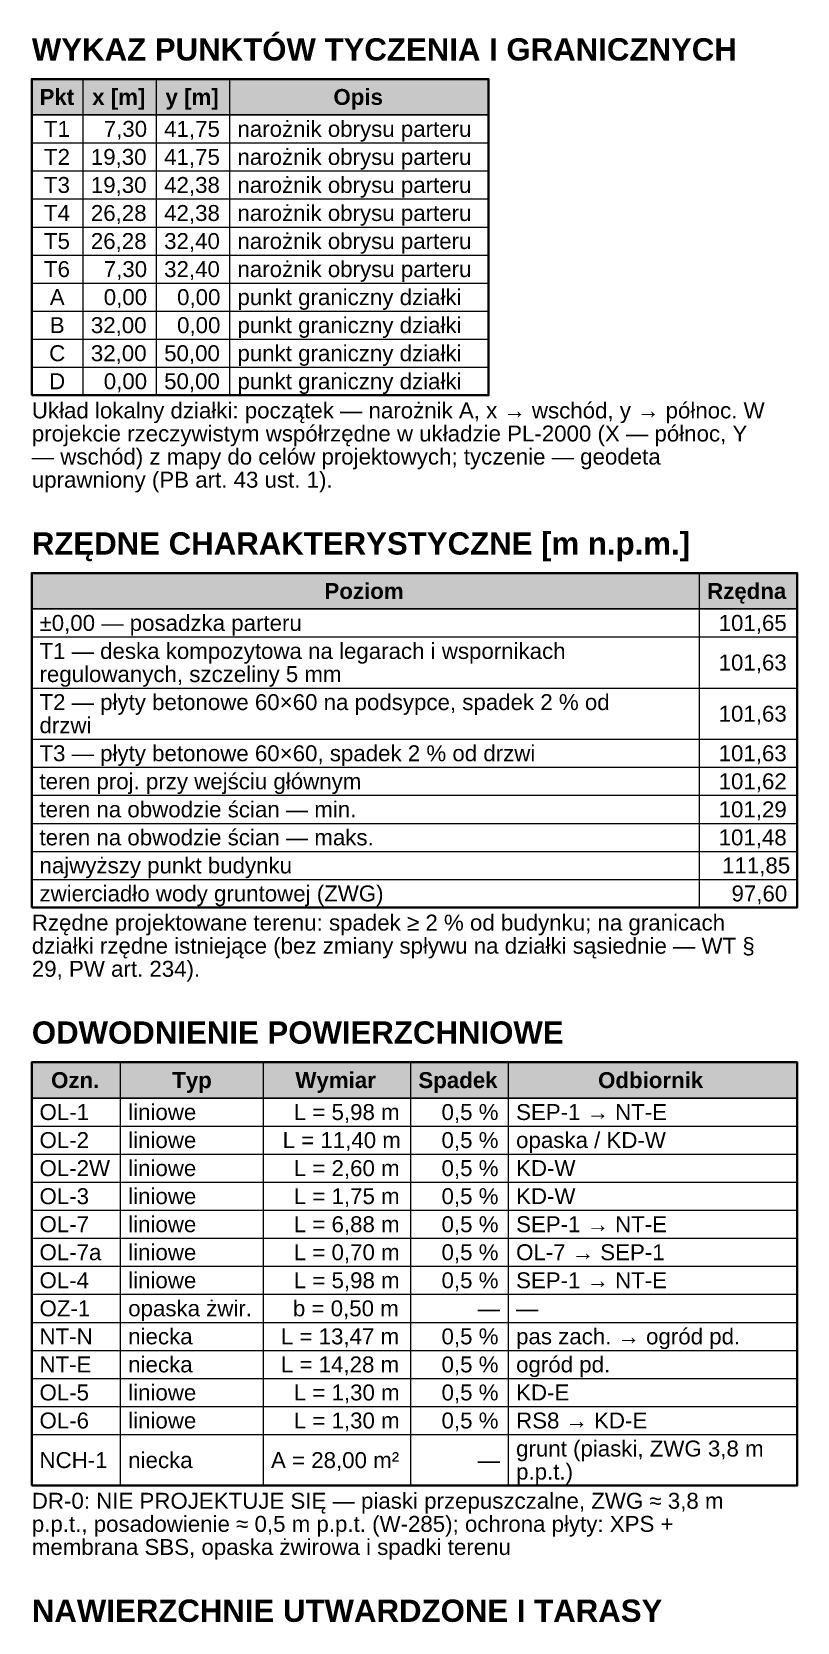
# Model space of a CAD drawing. Header units: metres. Extents: x -3 to 65.4, y -15 to 61.2.
# Drawn here: x 36.6 to 60.6, y 11.29 to 61.2 of the extents above; entities that cross this region are included whole.
import ezdxf

# ---------------------------------------------------------------- set-up
doc = ezdxf.new("R2010")
doc.units = ezdxf.units.M
doc.layers.add('Z-OPISY', color=2, linetype='Continuous', lineweight=25)
doc.layers.add('Z-TLO', color=7, linetype='Continuous', lineweight=18)
doc.styles.add('PL_ARIAL', font='arial.ttf')
doc.styles.add('PL_ARIAL_B', font='arialbd.ttf')

msp = doc.modelspace()

# ---------------------------------------------------------------- hatches: boundary and pattern name
at = {"layer": 'Z-TLO', "true_color": 0xeeeeee}
for points in [[(50.922, 58.595), (50.922, 59.72), (36.6, 59.72), (36.6, 58.595)], [(60.6, 43.09), (60.6, 44.215), (36.6, 44.215), (36.6, 43.09)], [(60.6, 27.74), (60.6, 28.865), (36.6, 28.865), (36.6, 27.74)]]:
    msp.add_hatch(color=7, dxfattribs=at).paths.add_polyline_path(points)

# ---------------------------------------------------------------- linework, layer by layer
at = {"layer": 'Z-OPISY', "lineweight": 35, "ltscale": 0.2}
for points in [[(36.6, 49.795), (50.922, 49.795), (50.922, 59.72), (36.6, 59.72)], [(36.6, 33.72), (60.6, 33.72), (60.6, 44.215), (36.6, 44.215)], [(36.6, 15.575), (60.6, 15.575), (60.6, 28.865), (36.6, 28.865)]]:
    msp.add_lwpolyline(points, close=True, dxfattribs=at)
at = {"layer": 'Z-OPISY', "lineweight": 13, "ltscale": 0.2}
for points in [[(38.211, 49.795), (38.211, 59.72)], [(40.509, 49.795), (40.509, 59.72)], [(42.808, 49.795), (42.808, 59.72)], [(36.6, 57.715), (50.922, 57.715)], [(36.6, 56.835), (50.922, 56.835)], [(36.6, 55.955), (50.922, 55.955)], [(36.6, 55.075), (50.922, 55.075)], [(36.6, 54.195), (50.922, 54.195)], [(36.6, 53.315), (50.922, 53.315)], [(36.6, 52.435), (50.922, 52.435)], [(36.6, 51.555), (50.922, 51.555)], [(36.6, 50.675), (50.922, 50.675)], [(36.6, 49.795), (50.922, 49.795)], [(57.536, 33.72), (57.536, 44.215)], [(36.6, 42.21), (60.6, 42.21)], [(36.6, 40.605), (60.6, 40.605)], [(36.6, 39), (60.6, 39)], [(36.6, 38.12), (60.6, 38.12)], [(36.6, 37.24), (60.6, 37.24)], [(36.6, 36.36), (60.6, 36.36)], [(36.6, 35.48), (60.6, 35.48)], [(36.6, 34.6), (60.6, 34.6)], [(36.6, 33.72), (60.6, 33.72)], [(39.382, 15.575), (39.382, 28.865)], [(43.86, 15.575), (43.86, 28.865)], [(48.481, 15.575), (48.481, 28.865)], [(51.546, 15.575), (51.546, 28.865)], [(36.6, 26.86), (60.6, 26.86)], [(36.6, 25.98), (60.6, 25.98)], [(36.6, 25.1), (60.6, 25.1)], [(36.6, 24.22), (60.6, 24.22)], [(36.6, 23.34), (60.6, 23.34)], [(36.6, 22.46), (60.6, 22.46)], [(36.6, 21.58), (60.6, 21.58)], [(36.6, 20.7), (60.6, 20.7)], [(36.6, 19.82), (60.6, 19.82)], [(36.6, 18.94), (60.6, 18.94)], [(36.6, 18.06), (60.6, 18.06)], [(36.6, 17.18), (60.6, 17.18)], [(36.6, 15.575), (60.6, 15.575)]]:
    msp.add_lwpolyline(points, dxfattribs=at)
at = {"layer": 'Z-OPISY', "lineweight": 25, "ltscale": 0.2}
for points in [[(36.6, 58.595), (50.922, 58.595)], [(36.6, 43.09), (60.6, 43.09)], [(36.6, 27.74), (60.6, 27.74)]]:
    msp.add_lwpolyline(points, dxfattribs=at)

# ---------------------------------------------------------------- texts
at = {"layer": 'Z-OPISY'}
for s, height, style, p in [('WYKAZ PUNKTÓW TYCZENIA I GRANICZNYCH', 0.7, 'PL_ARIAL_B', (36.6, 60.3)), ('Pkt', 0.5, 'PL_ARIAL_B', (36.84, 58.907)), ('x [m]', 0.5, 'PL_ARIAL_B', (38.492, 58.907)), ('y [m]', 0.5, 'PL_ARIAL_B', (40.791, 58.907)), ('Opis', 0.5, 'PL_ARIAL_B', (46.058, 58.907)), ('T1', 0.5, 'PL_ARIAL', (36.981, 57.905)), ('7,30', 0.5, 'PL_ARIAL', (38.855, 57.905)), ('41,75', 0.5, 'PL_ARIAL', (40.749, 57.905)), ('narożnik obrysu parteru', 0.5, 'PL_ARIAL', (43.048, 57.905)), ('T2', 0.5, 'PL_ARIAL', (36.981, 57.025)), ('19,30', 0.5, 'PL_ARIAL', (38.451, 57.025)), ('41,75', 0.5, 'PL_ARIAL', (40.749, 57.025)), ('narożnik obrysu parteru', 0.5, 'PL_ARIAL', (43.048, 57.025)), ('T3', 0.5, 'PL_ARIAL', (36.981, 56.145)), ('19,30', 0.5, 'PL_ARIAL', (38.451, 56.145)), ('42,38', 0.5, 'PL_ARIAL', (40.749, 56.145)), ('narożnik obrysu parteru', 0.5, 'PL_ARIAL', (43.048, 56.145)), ('T4', 0.5, 'PL_ARIAL', (36.981, 55.265)), ('26,28', 0.5, 'PL_ARIAL', (38.451, 55.265)), ('42,38', 0.5, 'PL_ARIAL', (40.749, 55.265)), ('narożnik obrysu parteru', 0.5, 'PL_ARIAL', (43.048, 55.265)), ('narożnik obrysu parteru', 0.5, 'PL_ARIAL', (43.048, 54.385)), ('T5', 0.5, 'PL_ARIAL', (36.981, 54.385)), ('26,28', 0.5, 'PL_ARIAL', (38.451, 54.385)), ('32,40', 0.5, 'PL_ARIAL', (40.749, 54.385)), ('T6', 0.5, 'PL_ARIAL', (36.981, 53.505)), ('7,30', 0.5, 'PL_ARIAL', (38.855, 53.505)), ('32,40', 0.5, 'PL_ARIAL', (40.749, 53.505)), ('narożnik obrysu parteru', 0.5, 'PL_ARIAL', (43.048, 53.505)), ('A', 0.5, 'PL_ARIAL', (37.163, 52.625)), ('0,00', 0.5, 'PL_ARIAL', (38.855, 52.625)), ('0,00', 0.5, 'PL_ARIAL', (41.154, 52.625)), ('punkt graniczny działki', 0.5, 'PL_ARIAL', (43.048, 52.625)), ('B', 0.5, 'PL_ARIAL', (37.163, 51.745)), ('32,00', 0.5, 'PL_ARIAL', (38.451, 51.745)), ('0,00', 0.5, 'PL_ARIAL', (41.154, 51.745)), ('punkt graniczny działki', 0.5, 'PL_ARIAL', (43.048, 51.745)), ('C', 0.5, 'PL_ARIAL', (37.143, 50.865)), ('32,00', 0.5, 'PL_ARIAL', (38.451, 50.865)), ('50,00', 0.5, 'PL_ARIAL', (40.749, 50.865)), ('punkt graniczny działki', 0.5, 'PL_ARIAL', (43.048, 50.865)), ('D', 0.5, 'PL_ARIAL', (37.143, 49.985)), ('0,00', 0.5, 'PL_ARIAL', (38.855, 49.985)), ('50,00', 0.5, 'PL_ARIAL', (40.749, 49.985)), ('punkt graniczny działki', 0.5, 'PL_ARIAL', (43.048, 49.985)), ('Układ lokalny działki: początek — narożnik A, x → wschód, y → północ. W', 0.5, 'PL_ARIAL', (36.6, 49.07)), ('projekcie rzeczywistym współrzędne w układzie PL-2000 (X — północ, Y', 0.5, 'PL_ARIAL', (36.6, 48.345)), ('— wschód) z mapy do celów projektowych; tyczenie — geodeta', 0.5, 'PL_ARIAL', (36.6, 47.62)), ('uprawniony (PB art. 43 ust. 1).', 0.5, 'PL_ARIAL', (36.6, 46.895)), ('RZĘDNE CHARAKTERYSTYCZNE [m n.p.m.]', 0.7, 'PL_ARIAL_B', (36.6, 44.795)), ('Poziom', 0.5, 'PL_ARIAL_B', (45.776, 43.402)), ('Rzędna', 0.5, 'PL_ARIAL_B', (57.776, 43.402)), ('±0,00 — posadzka parteru', 0.5, 'PL_ARIAL', (36.84, 42.4)), ('101,65', 0.5, 'PL_ARIAL', (58.137, 42.4)), ('T1 — deska kompozytowa na legarach i wspornikach', 0.5, 'PL_ARIAL', (36.84, 41.52)), ('101,63', 0.5, 'PL_ARIAL', (58.137, 41.157)), ('regulowanych, szczeliny 5 mm', 0.5, 'PL_ARIAL', (36.84, 40.795)), ('T2 — płyty betonowe 60×60 na podsypce, spadek 2 % od', 0.5, 'PL_ARIAL', (36.84, 39.915)), ('101,63', 0.5, 'PL_ARIAL', (58.137, 39.552)), ('drzwi', 0.5, 'PL_ARIAL', (36.84, 39.19)), ('T3 — płyty betonowe 60×60, spadek 2 % od drzwi', 0.5, 'PL_ARIAL', (36.84, 38.31)), ('101,63', 0.5, 'PL_ARIAL', (58.137, 38.31)), ('teren proj. przy wejściu głównym', 0.5, 'PL_ARIAL', (36.84, 37.43)), ('101,62', 0.5, 'PL_ARIAL', (58.137, 37.43)), ('teren na obwodzie ścian — min.', 0.5, 'PL_ARIAL', (36.84, 36.55)), ('101,29', 0.5, 'PL_ARIAL', (58.137, 36.55)), ('teren na obwodzie ścian — maks.', 0.5, 'PL_ARIAL', (36.84, 35.67)), ('101,48', 0.5, 'PL_ARIAL', (58.137, 35.67)), ('najwyższy punkt budynku', 0.5, 'PL_ARIAL', (36.84, 34.79)), ('111,85', 0.5, 'PL_ARIAL', (58.245, 34.79)), ('zwierciadło wody gruntowej (ZWG)', 0.5, 'PL_ARIAL', (36.84, 33.91)), ('97,60', 0.5, 'PL_ARIAL', (58.541, 33.91)), ('Rzędne projektowane terenu: spadek ≥ 2 % od budynku; na granicach', 0.5, 'PL_ARIAL', (36.6, 32.995)), ('działki rzędne istniejące (bez zmiany spływu na działki sąsiednie — WT §', 0.5, 'PL_ARIAL', (36.6, 32.27)), ('29, PW art. 234).', 0.5, 'PL_ARIAL', (36.6, 31.545)), ('ODWODNIENIE POWIERZCHNIOWE', 0.7, 'PL_ARIAL_B', (36.6, 29.445)), ('Ozn.', 0.5, 'PL_ARIAL_B', (37.204, 28.052)), ('Typ', 0.5, 'PL_ARIAL_B', (41.002, 28.052)), ('Wymiar', 0.5, 'PL_ARIAL_B', (44.865, 28.052)), ('Spadek', 0.5, 'PL_ARIAL_B', (48.721, 28.052)), ('Odbiornik', 0.5, 'PL_ARIAL_B', (54.357, 28.052)), ('OL-1', 0.5, 'PL_ARIAL', (36.84, 27.05)), ('liniowe', 0.5, 'PL_ARIAL', (39.622, 27.05)), ('L = 5,98 m', 0.5, 'PL_ARIAL', (44.814, 27.05)), ('0,5 %', 0.5, 'PL_ARIAL', (49.448, 27.05)), ('SEP-1 → NT-E', 0.5, 'PL_ARIAL', (51.786, 27.05)), ('OL-2', 0.5, 'PL_ARIAL', (36.84, 26.17)), ('liniowe', 0.5, 'PL_ARIAL', (39.622, 26.17)), ('L = 11,40 m', 0.5, 'PL_ARIAL', (44.464, 26.17)), ('0,5 %', 0.5, 'PL_ARIAL', (49.448, 26.17)), ('opaska / KD-W', 0.5, 'PL_ARIAL', (51.786, 26.17)), ('OL-2W', 0.5, 'PL_ARIAL', (36.84, 25.29)), ('liniowe', 0.5, 'PL_ARIAL', (39.622, 25.29)), ('L = 2,60 m', 0.5, 'PL_ARIAL', (44.814, 25.29)), ('0,5 %', 0.5, 'PL_ARIAL', (49.448, 25.29)), ('KD-W', 0.5, 'PL_ARIAL', (51.786, 25.29)), ('OL-3', 0.5, 'PL_ARIAL', (36.84, 24.41)), ('liniowe', 0.5, 'PL_ARIAL', (39.622, 24.41)), ('L = 1,75 m', 0.5, 'PL_ARIAL', (44.814, 24.41)), ('0,5 %', 0.5, 'PL_ARIAL', (49.448, 24.41)), ('KD-W', 0.5, 'PL_ARIAL', (51.786, 24.41)), ('OL-7', 0.5, 'PL_ARIAL', (36.84, 23.53)), ('liniowe', 0.5, 'PL_ARIAL', (39.622, 23.53)), ('L = 6,88 m', 0.5, 'PL_ARIAL', (44.814, 23.53)), ('0,5 %', 0.5, 'PL_ARIAL', (49.448, 23.53)), ('SEP-1 → NT-E', 0.5, 'PL_ARIAL', (51.786, 23.53)), ('OL-7a', 0.5, 'PL_ARIAL', (36.84, 22.65)), ('liniowe', 0.5, 'PL_ARIAL', (39.622, 22.65)), ('L = 0,70 m', 0.5, 'PL_ARIAL', (44.814, 22.65)), ('0,5 %', 0.5, 'PL_ARIAL', (49.448, 22.65)), ('OL-7 → SEP-1', 0.5, 'PL_ARIAL', (51.786, 22.65)), ('OL-4', 0.5, 'PL_ARIAL', (36.84, 21.77)), ('liniowe', 0.5, 'PL_ARIAL', (39.622, 21.77)), ('L = 5,98 m', 0.5, 'PL_ARIAL', (44.814, 21.77)), ('0,5 %', 0.5, 'PL_ARIAL', (49.448, 21.77)), ('SEP-1 → NT-E', 0.5, 'PL_ARIAL', (51.786, 21.77)), ('OZ-1', 0.5, 'PL_ARIAL', (36.84, 20.89)), ('opaska żwir.', 0.5, 'PL_ARIAL', (39.622, 20.89)), ('b = 0,50 m', 0.5, 'PL_ARIAL', (44.787, 20.89)), ('—', 0.5, 'PL_ARIAL', (50.58, 20.89)), ('—', 0.5, 'PL_ARIAL', (51.786, 20.89)), ('NT-N', 0.5, 'PL_ARIAL', (36.84, 20.01)), ('niecka', 0.5, 'PL_ARIAL', (39.622, 20.01)), ('L = 13,47 m', 0.5, 'PL_ARIAL', (44.41, 20.01)), ('0,5 %', 0.5, 'PL_ARIAL', (49.448, 20.01)), ('pas zach. → ogród pd.', 0.5, 'PL_ARIAL', (51.786, 20.01)), ('NT-E', 0.5, 'PL_ARIAL', (36.84, 19.13)), ('niecka', 0.5, 'PL_ARIAL', (39.622, 19.13)), ('L = 14,28 m', 0.5, 'PL_ARIAL', (44.41, 19.13)), ('0,5 %', 0.5, 'PL_ARIAL', (49.448, 19.13)), ('ogród pd.', 0.5, 'PL_ARIAL', (51.786, 19.13)), ('OL-5', 0.5, 'PL_ARIAL', (36.84, 18.25)), ('liniowe', 0.5, 'PL_ARIAL', (39.622, 18.25)), ('L = 1,30 m', 0.5, 'PL_ARIAL', (44.814, 18.25)), ('0,5 %', 0.5, 'PL_ARIAL', (49.448, 18.25)), ('KD-E', 0.5, 'PL_ARIAL', (51.786, 18.25)), ('OL-6', 0.5, 'PL_ARIAL', (36.84, 17.37)), ('liniowe', 0.5, 'PL_ARIAL', (39.622, 17.37)), ('L = 1,30 m', 0.5, 'PL_ARIAL', (44.814, 17.37)), ('0,5 %', 0.5, 'PL_ARIAL', (49.448, 17.37)), ('RS8 → KD-E', 0.5, 'PL_ARIAL', (51.786, 17.37)), ('grunt (piaski, ZWG 3,8 m', 0.5, 'PL_ARIAL', (51.786, 16.49)), ('NCH-1', 0.5, 'PL_ARIAL', (36.84, 16.127)), ('niecka', 0.5, 'PL_ARIAL', (39.622, 16.127)), ('A = 28,00 m²', 0.5, 'PL_ARIAL', (44.1, 16.127)), ('—', 0.5, 'PL_ARIAL', (50.58, 16.127)), ('p.p.t.)', 0.5, 'PL_ARIAL', (51.786, 15.765)), ('DR-0: NIE PROJEKTUJE SIĘ — piaski przepuszczalne, ZWG ≈ 3,8 m', 0.5, 'PL_ARIAL', (36.6, 14.85)), ('p.p.t., posadowienie ≈ 0,5 m p.p.t. (W-285); ochrona płyty: XPS +', 0.5, 'PL_ARIAL', (36.6, 14.125)), ('membrana SBS, opaska żwirowa i spadki terenu', 0.5, 'PL_ARIAL', (36.6, 13.4)), ('NAWIERZCHNIE UTWARDZONE I TARASY', 0.7, 'PL_ARIAL_B', (36.6, 11.3))]:
    msp.add_text(s, height=height, dxfattribs=dict(at, style=style)).set_placement(p)

doc.saveas('drawing.dxf')
